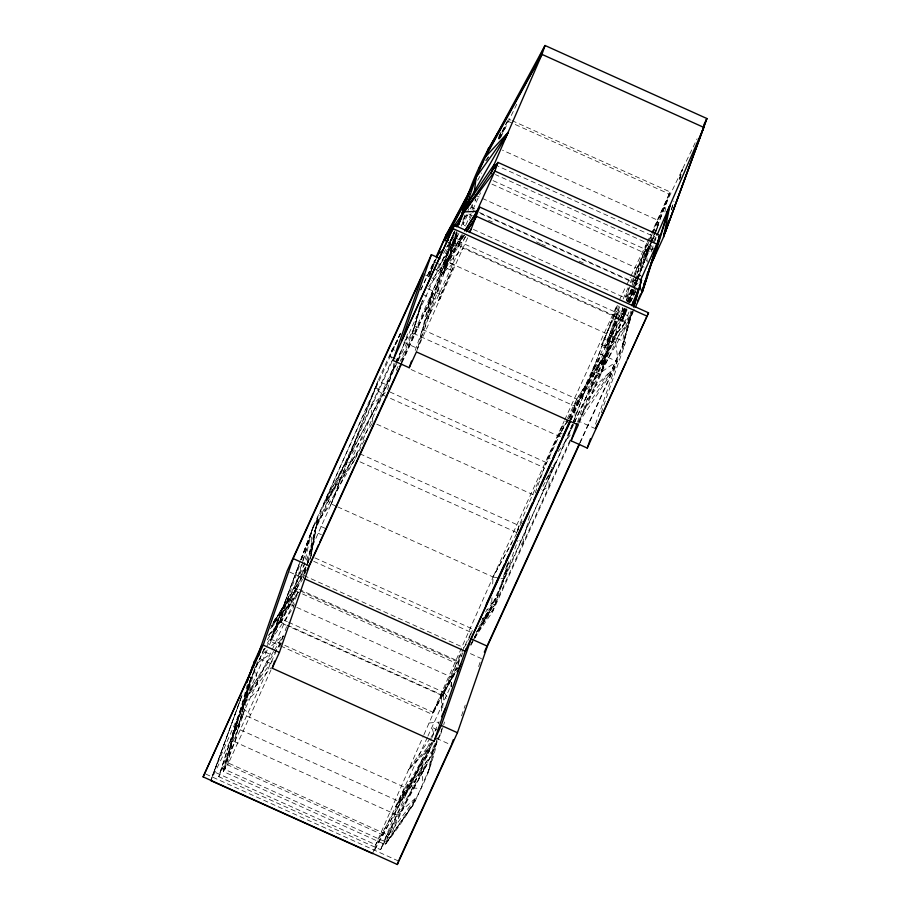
<?xml version="1.0" encoding="UTF-8"?>
<svg xmlns="http://www.w3.org/2000/svg" width="910" height="910" viewBox="0 0 910 910"><rect width="100%" height="100%" fill="white"/><g stroke="black" fill="none" stroke-linecap="round" stroke-linejoin="round"><path stroke-width="0.68" stroke-dasharray="4.55 3.41" d="M441.464 711.029L441.475 694.683L472.245 630.391M549.105 473.689L549.014 486.349L540.699 491.673M400.639 333.265L313.506 525.821L311.436 531.804L311.004 556.124L294.772 590.465L280.951 622.838L272.67 621.337L289.971 604.308L305.965 568.375M657.691 227.375L657.828 220.265L670.147 191.964L512.182 120.689M463.213 218.116L463.065 224.77L465.647 225.942M451.383 686.8L451.815 677.336L462.872 652.72M474.963 638.001L489.466 612.146L491.536 606.151L491.969 597.824M492.697 583.936L493.061 576.986L564.143 421.137M442.67 707.866L444 692.408L456.615 663.492L461.962 655.132M450.928 686.925L451.815 677.336L289.971 604.308L271.135 625.773M456.547 231.8L453.089 263.479L439.393 276.014M595.652 428.792L579.477 421.489L608.517 377.32L622.156 347.427L625.147 321.344L629.481 310.845M472.119 209.266L472.825 203.692M465.283 236.748L428.018 318.454L432.58 290.961L446.207 261.068L463.008 233.813M464.714 215.101L463.065 224.77L468.058 213.827M578.407 421.887L603.103 367.742L595.004 364.091L592.592 371.052L600.691 374.704L611.907 342.217L618.402 305.498M283.192 636.01L218.753 776.662L248.237 685.435L264.969 647.078L250.614 678.553L218.753 776.662L380.596 849.69L426.267 765.765L440.611 734.302L441.668 728.717M257.325 661.741L246.735 696.685L250.512 677.324M624.772 308.547C616.98 351.442 582.116 382.689 567.123 422.729M626.421 300.357L628.878 288.06M273.614 651.458L251.82 687.3L238.192 717.182L236.111 723.211L227.716 764.889L223.303 771.521L385.146 844.548C410.364 813.29 430.703 777.663 437.733 737.703M664.846 211.962L667.087 201.076M425.129 326.781L432.58 290.961L440.667 294.613L438.586 300.63L430.487 296.978L432.58 290.961M427.768 773.659L434.081 743.288M246.735 696.685L251.615 673.889M301.983 574.654L311.436 531.804L376.74 384.384L331.217 503.958L271.043 639.173L270.304 641.3L279.37 645.395M458.128 665.574L459.027 661.524L297.183 588.497L280.712 610.678M600.691 374.704L609.427 334.982L625.727 308.763M442.999 727.409L426.267 765.765L383.588 841.045L221.744 768.017L238.34 728.91L248.237 685.435L234.905 741.889L223.303 771.521L236.111 723.211L251.82 687.3L280.894 643.063M307.637 563.097L315.69 528.096M428.815 770.645L435.151 743.072M601.897 371.223L611.873 327.93L624.033 308.774M421.046 338.611L431.533 293.976M427.336 737.396L395.702 806.738L428.644 758.883L405.177 787.514L400.184 801.938L380.596 849.69L396.749 814.928L426.267 765.765L400.184 801.938L238.34 728.91L249.431 681.988M305.965 567.249L303.349 578.225L305.783 571.184M307.273 561.766L314.485 531.577L323.914 504.447L357.266 452.588L396.919 363.135M452.213 236.52L449.824 243.402L457.923 247.054L460.301 240.172L452.213 236.52L443.09 274.934L461.814 233.87M655.371 240.217L656.019 237.476L498.066 166.2M387.671 389.446L394.019 363.249M224.998 768.973L236.111 723.211M632.7 311.436L622.156 347.427L630.971 311.084M403.938 342.285L417.633 348.462L430.487 296.978M437.312 737.794L429.85 767.63L414.141 803.541L386.841 842M529.574 515.822L521.965 545.647L518.814 537.787M631.824 311.504L624.237 341.409L608.517 377.32M437.198 291.939L451.019 239.956M671.682 209.209L673.889 200.974M679.781 179.008L682.352 169.396L678.53 181.488M223.303 771.521L237.146 720.197M247.372 684.4L233.859 733.71L298.264 592.49M419.92 306.181L412.571 332.992L400.229 361.27M671.273 209.914L673.116 203.157M679.77 178.849L682.352 169.396M623.191 344.412L632.052 312.21M625.682 308.683L622.315 320.843L614.216 317.192L616.297 311.209L624.385 314.86L622.315 320.843L617.082 312.869L455.239 239.842L449.756 240.172M627.547 301.927L631.301 288.413M631.665 287.06L633.917 278.961M634.293 277.607L636.909 268.154L648.216 242.265M622.156 347.427L631.927 312.335M457.036 232.687L454.045 243.3L436.504 269.997M443.75 724.724L444.501 722.039M474.03 638.524L492.515 611.918L501.933 584.789L507.996 563.347M280.667 645.975L432.148 714.327L432.887 712.212L271.043 639.173L298.992 564.712L270.304 641.3L294.772 590.465L302.905 561.823M303.292 560.458L311.436 531.804L301.028 559.514M508.736 561.732L502.98 581.786L517.938 540.472M359.86 453.76L519.11 525.616L517.187 532.304L519.11 525.616L544.339 467.797L566.85 419.555M404.813 340.317L412.571 332.992L422.411 300.357M435.776 259.157L430.237 273.284L435.014 259.395M428.018 318.454L449.824 243.402L454.795 232.505M474.645 637.637L489.466 612.146L501.933 584.789L508.178 563.267M398.171 360.576L414.96 326.076L422.513 300.232M429.668 275.753L432.841 264.878M421.387 303.144L412.571 332.992L574.415 406.031L575.62 421.444M456.911 231.834L450.029 254.902L431.226 280.769M401.663 362.646L447.584 261.955L456.467 232.38M507.029 564.723L494.915 604.957L482.391 619.846M395.247 363.556L331.217 503.958L313.506 525.821L294.294 588.19L456.137 661.217L462.166 651.844M456.263 232.175L443.09 274.934L457.15 233.438M626.08 309.434L624.385 314.86L573.926 423.798M628.628 301.29L632.45 289.084M632.882 287.719L646.896 242.959L650.968 234.029M255.232 666.564L233.859 733.71L250.614 678.553L243.334 714.475L238.34 728.91M429.111 275.685L431.806 267.87M279.529 646.999L283.363 635.919M285.16 630.755L286.536 626.774M292.963 608.21L294.772 602.977M310.606 557.273L309.798 559.582L317.67 518.131L311.004 556.124L316.896 524.615L391.562 360.895M535.205 492.981L544.339 467.797L382.496 394.769L375.534 387.842L377.934 380.926L392.358 349.292L400.332 334.323M391.948 358.199L389.958 356.22L392.358 349.292L394.667 350.339M324.984 528.266L316.896 524.615L354.866 459.504L357.266 452.588L324.95 501.455L382.496 394.769L325.985 498.464L331.217 503.958L336.404 506.301M375.534 387.842L383.633 391.493L395.259 364.33M383.633 391.493L398.057 359.871L400.445 352.943L395.839 363.067M401.355 362.487L430.748 298.025L433.16 291.063L425.072 287.412M434.115 268.905L439.894 271.521L454.443 238.17L452.134 237.135M415.21 350.43L439.177 281.224L431.704 277.857M462.576 234.678L446.207 261.068L400.832 361.964M439.894 271.521L454.443 238.17M416.427 351.92L457.98 233.563M475.93 198.562L475.054 201.087L476.203 198.562M438.586 300.63L454.295 264.719L446.207 261.068M415.176 800.527L385.146 844.548L396.749 814.928L431.044 739.728M430.237 738.237L408.579 769.723L430.692 746.598L373.964 851.134L429.156 751.034L431.852 743.265M470.55 635.123L472.847 629.151L314.883 557.875M440.611 734.302L441.805 730.855M360.053 461.848L516.721 532.543L519.11 525.616M501.933 584.789L554.77 464.714L541.2 489.398M562.3 425.982L547.865 457.605L545.477 464.521L559.9 432.898L562.3 425.982L564.61 427.017M461.552 715.795L465.237 705.148M478.603 666.552L481.379 658.567L468.923 652.948M411.161 369.562L558.763 436.163L610.872 345.209L576.803 399.103L574.415 406.031L603.103 367.742L616.07 334.516L617.082 312.869L619.824 306.59M572.39 424.344L553.564 468.184L491.536 606.151L474.485 636.989M551.255 467.137L553.564 468.184L567.988 436.55L570.388 429.634M567.476 418.27L576.803 399.103L609.837 348.2L601.737 344.549L616.297 311.209M577.509 422.138L601.021 354.252L617.207 361.554L594.617 426.779M578.271 424.959L617.082 312.869L603.103 367.742L615.888 316.339L620.097 307.682M633.371 311.629L627.855 323.733L619.767 320.081L624.442 308.16M642.676 276.731L636.898 274.115L639.969 265.265L649.774 243.755M652.14 234.302L631.005 284.421M635.305 285.171L636.499 281.725L634.782 285.501M655.791 232.38L658.431 224.781L650.354 242.492M493.061 180.635L651.025 251.911L656.019 237.476M601.191 412.822L625.614 342.285L441.361 259.145M626.512 308.934L622.315 320.843L626.728 308.956M628.856 302.313L633.531 289.084M633.997 287.753L636.795 279.814M637.262 278.494L649.888 242.765M650.354 241.446L652.686 234.825M653.153 233.506L657.828 220.265L697.071 138.877M269.474 644.815L279.632 621.655L299.743 564.837M301.608 559.559L311.436 531.804M241.946 695.513L211.746 777.936L241.889 695.854M397.897 360.474L407.6 333.924M428.474 276.822L433.877 261.875L435.458 259.555M241.503 696.582L210.767 780.598L243.334 714.475L405.177 787.514L372.611 853.625L375.682 844.753L423.377 735.974M623.35 317.852L626.308 309.9M629.254 301.949L633.69 290.017M650.934 243.641L634.19 288.697L628.378 301.199M651.423 242.322L653.892 235.69M654.381 234.37L670.147 191.964L651.549 232.755M629.185 302.359L633.599 290.472M635.555 285.194L637.523 279.916M638.012 278.596L669.407 194.092L514.048 123.976M626.353 309.571L624.385 314.86L621.644 306.784M628.81 302.962L633.735 289.744M634.224 288.424L650.957 243.505M651.446 242.174L653.915 235.576M654.404 234.245L670.147 191.964M271.043 639.173L300.175 561.413M300.664 560.094L313.506 525.821M300.994 559.4L312.471 528.812M572.89 423.013L617.367 305.351M617.355 305.373L569.194 433.092L573.402 424.128M331.217 503.958L377.934 380.926L386.022 384.577M429.565 275.912L436.049 259.305M652.663 233.028L657.828 220.265L502.457 150.161M467.638 237.817L417.633 348.462M396.305 370.256L397.988 366.4M461.268 226.021L468.968 208.504M470.277 208.959L472.472 203.931M468.354 640.151L470.004 636.386M623.122 299.049L628.059 287.731M648.784 240.979L651.617 234.507M652.174 233.21L657.828 220.265M267.221 649.956L213.839 771.726L375.682 844.753L430.692 746.598M423.946 734.677L441.475 694.683L457.002 667.974M516.732 533.431L493.061 576.986L432.887 712.212L457.582 668.042M499.852 138.513L507.018 122.304M392.085 361.406L314.485 531.577L321.412 534.716M452.759 235.303L454.966 230.469M395.839 362.271L455.171 232.175M498.998 139.332L507.723 120.211M402.163 362.373L439.177 281.224M465.909 224.884L471.767 212.053M472.938 209.493L480.548 192.795M460.301 240.172L463.179 233.87M469.492 220.027L474.076 209.96M457.923 247.054L463.088 235.724M440.667 294.613L454.295 264.719M271.043 669.874L227.716 764.889L389.56 837.928L414.141 803.541M564.735 419.851L617.014 305.214M601.737 344.549L614.216 317.192M630.255 282.748L633.587 275.446M634.134 274.228L645.929 249.624L656.03 248.771M630.459 285.638L624.908 297.809L473.416 229.445M569.728 419.533L595.004 364.091M570.251 420.045L592.592 371.052M636.898 274.115L651.89 241.241M652.47 239.978L655.359 233.654M570.57 420.181L609.427 334.982M571.059 419.942L601.021 354.252M427.916 736.11L451.326 684.775M623.077 308.183L604.934 347.961L630.243 316.851L632.45 312.005M626.592 300.482L633.019 286.366M635.954 279.95L633.61 285.092L637.728 279.575M636.534 278.665L652.356 243.994M652.936 242.708L656.451 235.007M627.308 301.87L634.202 286.764M619.767 320.081L624.931 308.752M431.624 738.442L439.212 721.823M586.984 399.808L610.61 371.291L589.862 391.493L627.127 309.787M630.607 302.143L635.828 290.688M570.172 439.939L494.915 604.957L482.038 619.073M433.194 742.173L389.56 837.928L385.146 844.548M570.115 441.748L492.515 611.918L486.725 609.302M578.931 422.411L625.147 321.344L463.304 248.305L444.125 267.096L452.213 270.748M579.693 442.977L625.614 342.285M580.193 442.704L617.207 361.554M420.818 289.926L433.877 261.875L441.976 265.527M567.988 436.55L573.334 425.072M400.184 333.56L391.163 352.762L397.795 340.181M420.636 290.04L433.877 261.875M574.005 422.854L611.907 342.217L603.819 338.565M446.969 696.525L444 692.408L441.475 694.683L432.148 714.327L456.32 671.239M500.921 137L518.074 101.442M619.369 300.061L626.091 286.104M626.706 284.83L630.38 277.22M630.983 275.946L646.896 242.959L495.404 174.595M458.856 233.426L454.045 243.3L615.888 316.339L622.622 307.409M323.914 504.447L354.866 459.504L365.445 437.778M289.971 604.308L280.951 622.838L286.127 625.17M516.721 532.543L523.557 518.484M451.815 677.336L442.795 695.866L446.184 698.357M443.579 253.435L454.863 232.061L446.878 246.985M486.475 160.877L489.114 155.894M498.339 138.479L506.904 122.304M501.012 132.667L498.361 137.66L500.978 132.61M651.025 251.911L654.154 246.03M545.818 479.923L555.964 461.256M625.864 309.559L604.934 347.961L626.717 309.787M629.913 302.131L635.988 290.984M337.69 506.881L493.061 576.986L512.046 542.451M477.613 180.373L481.697 173.014M432.887 712.212L457.434 667.815M470.607 644.724L490.501 609.154M589.862 391.493L627.855 323.733L630.243 316.851L622.144 313.199M470.823 645.383L474.269 639.23M431.511 743.038L395.702 806.738L429.156 751.034M567.851 420.101L558.763 436.163L561.402 436.277M568.557 418.862L611.907 342.217M305.646 566.885L270.293 628.981L302.575 579.408M306.34 565.667L309.104 560.799M471.824 642.483L473.939 638.843M267.176 643.438L298.116 592.421M274.342 650.263L283.055 635.931M629.436 302.802L633.872 295.648M437.892 267.199L455.239 239.842L446.639 247.019M273.341 622.292L305.021 572.379M628.582 301.597L636.943 288.424L624.908 297.809L632.427 289.3M464.441 235.246L444.125 267.096L465.795 236.554M476.476 632.439L489.466 612.146L482.618 619.141M480.992 622.554L491.536 606.151M498.361 138.707L505.243 128.048M267.29 639.787L298.082 592.399L270.429 629.083M445.161 264.082L464.259 234.985M599.042 364.967L629.049 320.297M372.133 423.605L343.935 465.317L354.866 459.504M452.793 233.995L455.159 230.514M431.033 737.077L435.845 730.082M400.184 801.938L427.461 762.318M263.775 650.525L265.356 648.238M266.141 647.09L291.382 610.496M272.761 623.441L297.183 588.497M634.224 309.138L614.933 336.518L617.424 356.356M582.889 411.638L609.563 374.306M466.307 644.246L463.827 647.681L304.566 575.814M478.705 627.047L489.466 612.146M558.137 451.587L571.98 432.625M476.601 631.915L493.709 608.437M250.785 690.315L274.285 658.305M485.542 612.1L495.7 598.462L494.915 604.957L490.297 602.864M626.842 301.824L636.943 288.424M428.678 286.548L447.584 261.955M485.428 160.569L488.943 156.122M268.552 635.294L282.157 619.38L287.332 621.712M249.738 693.318L270.759 667.917M268.78 635.237L282.157 619.38L272.67 621.337M408.579 769.723L432.227 742.162M636.181 285.046L638.069 282.919M433.444 750.033L420.545 762.739L423.036 782.577M385.294 392.722L370.984 406.019L372.907 422.445M245.006 702.247L258.702 689.712L255.414 669.703M262.592 653.96L267.631 649.387M271.669 645.725L282.771 635.646M480.628 213.634L632.12 281.986L640.617 275.013M463.884 217.604L469.514 213.645M257.792 662.81L270.168 654.085L262.819 651.355M602.306 371.416L615.331 362.373M632.12 281.986L635.715 279.825M429.065 722.995L438.711 722.153M412.389 787.844L420.955 788.595M493.061 576.986L504.015 578.794M508.303 118.937L510.897 120.109M507.564 121.064L512.751 123.396M491.957 184.138L644.735 253.082L646.396 260.999M639.969 265.265L644.587 267.347M475.065 195.115L636.909 268.154M471.187 207.139L474.656 208.697M479.479 212.462L638.729 284.329M488.568 220.277L492.458 222.029M536.479 241.901L540.358 243.652M541.655 244.233L545.545 245.984M579.204 261.181L585.676 264.105M468.798 214.021L472.267 215.579M445.434 241.025L452.372 244.164M425.482 275.048L430.464 277.288M422.661 294.374L430.748 298.025M414.96 326.076L576.803 399.103M389.958 356.22L394.587 358.301M395.736 358.824L398.057 359.871M559.9 432.898L562.209 433.945M547.865 457.605L550.186 458.651M389.924 391.983L547.888 463.27M376.797 424.197L533.465 494.892M313.688 561.333L471.642 632.609M289.653 572.049L302.097 577.668M294.772 590.465L301.244 593.388M302.541 593.968L456.615 663.492M288.629 622.292L444 692.408L442.795 695.866L287.423 625.761M279.632 621.655L286.104 624.579M287.401 625.159L441.475 694.683M259.691 658.556L273.387 664.744M436.482 738.328L448.926 743.948M205.614 773.989L398.523 861.042M437.335 730.173L432.022 727.124L434.241 736.463M242.924 708.264L250.546 714.816M437.312 282.043L440.463 298.389M645.929 249.624L647.294 262.023M238.192 717.182L234.905 741.889L396.749 814.928L416.223 797.524L388.365 835.266L226.522 762.227L238.192 717.182"/><path stroke-width="1.36" d="M474.064 193.932L476.192 177.2L508.076 132.439L505.152 138.855M467.786 197.151L468.491 193.011L460.551 219.617M252.127 669.032L252.661 666.268L247.327 680.76M643.404 288.823L645.099 280.621M253.048 667.189L254.197 661.82L261.705 645.383M644.269 282.851L642.21 292.269L635.578 306.795M647.863 271.692L642.21 292.269L639.23 285.467M632.279 305.703L633.269 301.665M649.023 268.916L663.447 237.305L668.736 220.197M250.375 673.445L254.197 661.82M494.812 139.389L486.952 152.539L545.044 45.5L706.888 118.528L664.982 232.869L666.837 226.112M466.557 231.493L476.476 216.364L638.331 289.391L633.895 305.498L641.539 280.109L479.695 207.082L465.203 230.264M461.142 218.081C468.957 185.879 483.255 155.405 501.148 127.65M633.849 307.352L641.539 280.109L640.139 282.214M458.89 224.315L466.966 197.436L485.417 156.975L541.962 54.372L545.044 45.5L539.516 56.943M650.843 263.729L654.222 257.541L669.919 205.467L666.404 213.167M458.731 224.156L466.966 197.436M258.656 655.826L259.93 651.788M465.761 207.992L476.192 177.2M579.613 443.989L487.385 646.214L457.434 732.721L397.329 864.5L203.112 776.867L259.782 651.719M257.2 657.429L287.162 570.923L431.397 254.652L440.11 258.577M203.112 776.867L263.217 645.076L293.168 558.569L422.991 273.921L393.029 360.428L409.216 367.731L416.427 351.92L578.271 424.959L571.059 440.77L587.246 448.073L648.546 312.824L454.329 225.191L401.447 341.159L431.397 254.652M570.479 421.228L471.198 638.9L441.248 725.418L434.036 741.229L272.192 668.202L274.672 661.047M272.192 668.202L279.404 652.39L309.354 565.872L401.583 363.659M436.914 256.677L446.355 234.518L470.334 189.78M393.029 360.428L454.329 225.191M409.216 367.731L411.525 361.077M488.488 148.091L485.417 156.975L508.076 132.439L466.557 205.046L456.627 226.829M491.002 173.628L494.175 164.448L541.962 54.372L703.805 127.411L663.447 237.305L669.919 205.467L644.587 285.376L641.834 291.427M469.799 232.573L479.695 207.082L464.817 231.072M434.036 741.229L466 648.91M397.329 864.5L398.523 861.042M451.872 743.743L453.26 739.75M571.059 440.77L577.054 423.468M587.246 448.073L590.476 438.757M597.04 424.799L595.652 428.792L626.216 361.793M246.815 682.216L252.661 666.268M664.982 232.869L706.888 118.528L703.817 124.886M246.746 682.614L251.126 670.704M436.55 258.019L438.04 254.186L443.42 249.704M631.642 305.601L638.331 289.391M657.134 234.917L703.805 127.411M473.985 217.661L494.938 171.057L497.941 162.401L659.784 235.44L642.21 292.269L659.784 235.44L658.533 237.783M640.424 280.553L656.781 244.085L494.938 171.057L464.18 211.928L457.559 226.454M436.152 256.904L446.355 234.518L450.734 227.204M306.875 570.479L318.648 544.669M319.831 542.087L398.716 369.096M399.899 366.514L401.071 363.932M486.179 604.399L504.402 564.428M505.585 561.857L509.111 554.122M510.283 551.54L527.925 512.865M529.097 510.283L532.623 502.548M533.806 499.977L551.437 461.302M552.62 458.72L556.146 450.985M557.318 448.402L560.844 440.667M562.027 438.097L569.671 421.33M569.978 421.478L465.192 651.264L304.634 578.817M457.184 671.944L460.688 664.243M441.543 716.716L445.627 707.764M663.64 234.757L666.518 228.433M637.421 301.119L640.731 293.85M484.313 652.106L579.101 444.273M399.115 859.757L451.417 745.074M627.388 359.211L648.546 312.824M448.391 240.263L444.285 240.513L469.332 193.227M445.32 237.51L469.185 192.579M494.812 168.293L497.941 162.401L464.18 211.928L476.885 211.302M453.009 229.559L444.285 240.513L467.41 198.778M486.952 152.539L541.962 54.372M481.026 166.12L479.263 168.339L482.755 162.242M452.19 224.77L453.658 222.336M466.693 231.697L476.476 216.364M479.263 168.339L480.787 165.973M444.285 240.513L461.643 214.908M469.014 232.027L471.425 228.637M651.742 260.84L654.222 257.541M470.015 204.215L464.18 211.928L466.557 205.046L494.175 164.448L496.769 165.62M455.637 226.271L459.994 220.789M465.374 208.492L480.366 189.849M446.355 234.518L448.584 233.028M453.135 228.649L647.351 316.293M293.168 558.569L309.354 565.872M471.198 638.9L487.385 646.214M263.217 645.076L279.404 652.39M441.248 725.418L457.434 732.721M210.767 780.598L372.611 853.625"/></g></svg>
